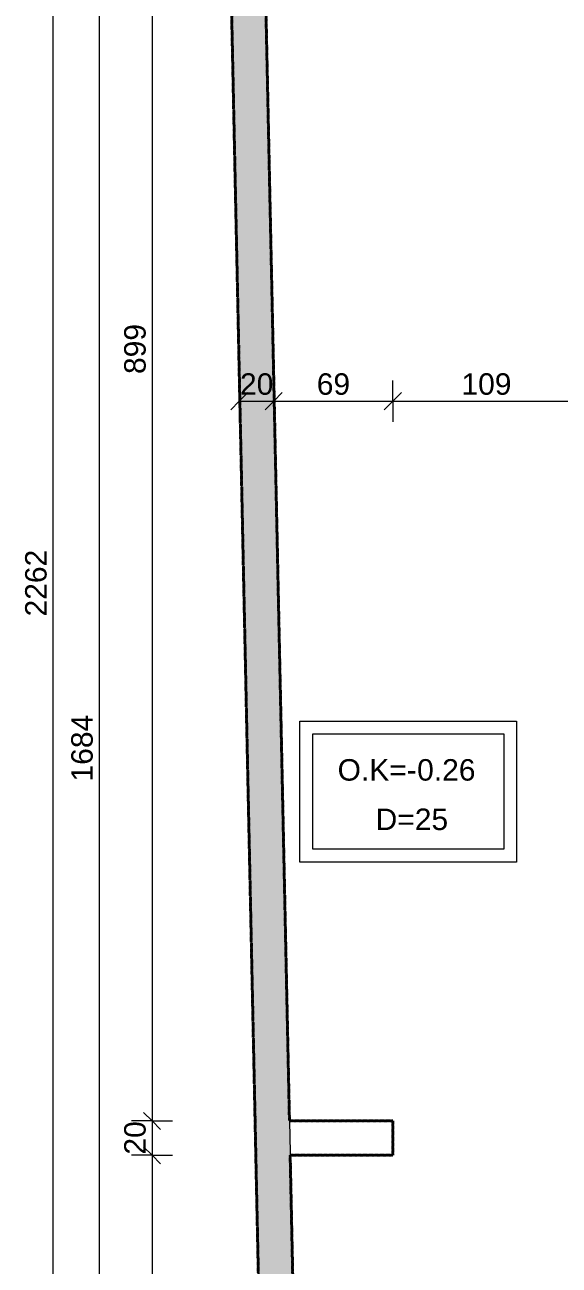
# Model space of a CAD drawing. Header units: centimetres. Extents: x -161 to 2402, y -178 to 2398.
# Drawn here: x -161 to 150, y 734 to 1456 of the extents above; entities that cross this region are included whole.
import ezdxf

# ---------------------------------------------------------------- set-up
doc = ezdxf.new("R2010")
doc.units = ezdxf.units.CM
doc.linetypes.add('Beton Ole', pattern=[0.3, 0.15, -0.15])
for name, color, linetype, lineweight in [('Dimensions', 130, 'Continuous', 9), ('Dimensions-50', 130, 'Continuous', 9), ('Floor Tags', 130, 'Continuous', 9), ('IfcAnnotation', 7, 'Continuous', 18), ('IfcSlab', 7, 'Continuous', 18), ('IfcWall', 7, 'Continuous', 25)]:
    doc.layers.add(name, color=color, linetype=linetype, lineweight=lineweight)
doc.styles.add('Arial', font='arial.ttf', dxfattribs={"height": 12.5})
doc.dimstyles.new('Deng_-_2mm_Arial_1_DIGIT', dxfattribs={"dimscale": 30.48, "dimtxt": 12.753242, "dimasz": 0.328084, "dimexe": 0.393701, "dimexo": 0.0625, "dimgap": 0, "dimtad": 1, "dimdec": 0, "dimzin": 0, "dimdsep": 46, "dimtxsty": 'Arial', "dimblk1": 'OBLIQUE', "dimblk2": 'OBLIQUE', "dimsah": 1, "dimcen": 0.09, "dimazin": 0, "dimtfac": 1, "dimtdec": 4, "dimtix": 1, "dimtmove": 0, "dimatfit": 3, "dimfxl": 0.393701, "dimfxlon": 1, "dimtvp": 1, "dimtolj": 1, "dimtzin": 0, "dimarcsym": 2})

# ---------------------------------------------------------------- blocks, each defined once
blk = doc.blocks.new('TAGFLOOR - D_-1983752-K-21')
at = {"layer": 'Floor Tags'}
for p, q in [((-1.548, -0.773), (-1.548, 0.87)), ((-1.548, 0.87), (0.976, 0.87)), ((0.976, 0.87), (0.976, -0.773)), ((-1.398, 0.72), (0.826, 0.72)), ((-1.398, -0.623), (-1.398, 0.72)), ((0.826, 0.72), (0.826, -0.623)), ((0.826, -0.623), (-1.398, -0.623)), ((0.976, -0.773), (-1.548, -0.773))]:
    blk.add_line(p, q, dxfattribs=at)
blk = doc.blocks.new('DIMBLOCK24-K-21')
at = {"layer": 'Dimensions-50', "transparency": 16777216}
for p, q in [((-87.33, 1716.69), (-92.33, 1721.69)), ((-87.33, 1716.69), (-99.33, 1716.69)), ((-87.33, 1716.69), (-87.33, 817.97)), ((-87.33, 1716.69), (-82.33, 1711.69)), ((-87.33, 1716.69), (-75.33, 1716.69)), ((-87.33, 817.97), (-99.33, 817.97)), ((-87.33, 817.97), (-92.33, 822.97)), ((-87.33, 817.97), (-82.33, 812.97)), ((-87.33, 817.97), (-75.33, 817.97))]:
    blk.add_line(p, q, dxfattribs=at)
at = {"layer": 'Dimensions-50', "color": 0, "transparency": 16777216, "insert": (-103.56, 1252.91), "char_height": 12.5, "width": 34.6103, "attachment_point": 1, "rotation": 90, "line_spacing_factor": 0.941778, "style": 'Arial'}
blk.add_mtext('899', dxfattribs=at)
blk = doc.blocks.new('_Oblique')
at = {"color": 0, "linetype": 'ByBlock', "lineweight": -2}
blk.add_line((-0.5, -0.5), (0.5, 0.5), dxfattribs=at)
blk = doc.blocks.new('DIMBLOCK25-K-21')
at = {"layer": 'Dimensions-50', "transparency": 16777216}
for p, q in [((-87.33, 817.97), (-99.33, 817.97)), ((-87.33, 817.97), (-92.33, 822.97)), ((-87.33, 817.97), (-87.33, 797.97)), ((-87.33, 817.97), (-82.33, 812.97)), ((-87.33, 817.97), (-75.33, 817.97)), ((-87.33, 797.97), (-92.33, 802.97)), ((-87.33, 797.97), (-99.33, 797.97)), ((-87.33, 797.97), (-82.33, 792.97)), ((-87.33, 797.97), (-75.33, 797.97))]:
    blk.add_line(p, q, dxfattribs=at)
at = {"layer": 'Dimensions-50', "color": 0, "transparency": 16777216, "insert": (-103.56, 798.36), "char_height": 12.5, "width": 23.0736, "attachment_point": 1, "rotation": 90, "line_spacing_factor": 0.941778, "style": 'Arial'}
blk.add_mtext('20', dxfattribs=at)
blk = doc.blocks.new('DIMBLOCK26-K-21')
at = {"layer": 'Dimensions-50', "transparency": 16777216}
for p, q in [((-87.33, 797.97), (-92.33, 802.97)), ((-87.33, 797.97), (-99.33, 797.97)), ((-87.33, 797.97), (-87.33, 618.02)), ((-87.33, 797.97), (-82.33, 792.97)), ((-87.33, 797.97), (-75.33, 797.97)), ((-87.33, 618.02), (-92.33, 623.02)), ((-87.33, 618.02), (-99.33, 618.02)), ((-87.33, 618.02), (-82.33, 613.02)), ((-87.33, 618.02), (-75.33, 618.02))]:
    blk.add_line(p, q, dxfattribs=at)
at = {"layer": 'Dimensions-50', "color": 0, "transparency": 16777216, "insert": (-103.56, 693.57), "char_height": 12.5, "width": 34.6103, "attachment_point": 1, "rotation": 90, "line_spacing_factor": 0.941778, "style": 'Arial'}
blk.add_mtext('180', dxfattribs=at)
blk = doc.blocks.new('DIMBLOCK32-K-21')
at = {"layer": 'Dimensions-50', "transparency": 16777216}
for p, q in [((-118.15, 1876.69), (-123.15, 1881.69)), ((-118.15, 1876.69), (-130.15, 1876.69)), ((-118.15, 1876.69), (-118.15, 193.02)), ((-118.15, 1876.69), (-113.15, 1871.69)), ((-118.15, 1876.69), (-106.15, 1876.69)), ((-118.15, 193.02), (-123.15, 198.02)), ((-118.15, 193.02), (-130.15, 193.02)), ((-118.15, 193.02), (-113.15, 188.02)), ((-118.15, 193.02), (-106.15, 193.02))]:
    blk.add_line(p, q, dxfattribs=at)
at = {"layer": 'Dimensions-50', "color": 0, "transparency": 16777216, "insert": (-134.38, 1015.63), "char_height": 12.5, "width": 46.1471, "attachment_point": 1, "rotation": 90, "line_spacing_factor": 0.941778, "style": 'Arial'}
blk.add_mtext('1684', dxfattribs=at)
blk = doc.blocks.new('DIMBLOCK34-K-21')
at = {"layer": 'Dimensions-50', "transparency": 16777216}
for p, q in [((-145.01, 2262.13), (-157.01, 2262.13)), ((-145.01, 2262.13), (-150.01, 2267.13)), ((-145.01, 2262.13), (-145.01, -0.21)), ((-145.01, 2262.13), (-140.01, 2257.13)), ((-145.01, 2262.13), (-133.01, 2262.13)), ((-145.01, -0.21), (-150.01, 4.79)), ((-145.01, -0.21), (-157.01, -0.21)), ((-145.01, -0.21), (-140.01, -5.21)), ((-145.01, -0.21), (-133.01, -0.21))]:
    blk.add_line(p, q, dxfattribs=at)
at = {"layer": 'Dimensions-50', "color": 0, "transparency": 16777216, "insert": (-161.24, 1111.73), "char_height": 12.5, "width": 46.1471, "attachment_point": 1, "rotation": 90, "line_spacing_factor": 0.941778, "style": 'Arial'}
blk.add_mtext('2262', dxfattribs=at)
blk = doc.blocks.new('DIMBLOCK162-K-21')
at = {"layer": 'Dimensions-50', "transparency": 16777216}
for p, q in [((-36.51, 1237.1), (-36.51, 1249.1)), ((-16.51, 1237.1), (-16.51, 1249.1)), ((-36.51, 1237.1), (-41.51, 1232.1)), ((-36.51, 1237.1), (-31.51, 1242.1)), ((-36.51, 1237.1), (-16.51, 1237.1)), ((-36.51, 1237.1), (-36.51, 1225.1)), ((-16.51, 1237.1), (-21.51, 1232.1)), ((-16.51, 1237.1), (-11.51, 1242.1)), ((-16.51, 1237.1), (-16.51, 1225.1))]:
    blk.add_line(p, q, dxfattribs=at)
at = {"layer": 'Dimensions-50', "color": 0, "transparency": 16777216, "insert": (-36.12, 1253.32), "char_height": 12.5, "width": 23.0736, "attachment_point": 1, "line_spacing_factor": 0.941778, "style": 'Arial'}
blk.add_mtext('20', dxfattribs=at)
blk = doc.blocks.new('DIMBLOCK163-K-21')
at = {"layer": 'Dimensions-50', "transparency": 16777216}
for p, q in [((-16.51, 1237.1), (-16.51, 1249.1)), ((52.89, 1237.1), (52.89, 1249.1)), ((-16.51, 1237.1), (-21.51, 1232.1)), ((-16.51, 1237.1), (-11.51, 1242.1)), ((-16.51, 1237.1), (52.89, 1237.1)), ((-16.51, 1237.1), (-16.51, 1225.1)), ((52.89, 1237.1), (47.89, 1232.1)), ((52.89, 1237.1), (57.89, 1242.1)), ((52.89, 1237.1), (52.89, 1225.1))]:
    blk.add_line(p, q, dxfattribs=at)
at = {"layer": 'Dimensions-50', "color": 0, "transparency": 16777216, "insert": (8.58, 1253.32), "char_height": 12.5, "width": 23.0736, "attachment_point": 1, "line_spacing_factor": 0.941778, "style": 'Arial'}
blk.add_mtext('69', dxfattribs=at)
blk = doc.blocks.new('DIMBLOCK164-K-21')
at = {"layer": 'Dimensions-50', "transparency": 16777216}
for p, q in [((52.89, 1237.1), (52.89, 1249.1)), ((161.61, 1237.1), (161.61, 1249.1)), ((52.89, 1237.1), (47.89, 1232.1)), ((52.89, 1237.1), (57.89, 1242.1)), ((52.89, 1237.1), (161.61, 1237.1)), ((52.89, 1237.1), (52.89, 1225.1)), ((161.61, 1237.1), (156.61, 1232.1)), ((161.61, 1237.1), (166.61, 1242.1)), ((161.61, 1237.1), (161.61, 1225.1))]:
    blk.add_line(p, q, dxfattribs=at)
at = {"layer": 'Dimensions-50', "color": 0, "transparency": 16777216, "insert": (92.83, 1253.32), "char_height": 12.5, "width": 34.6103, "attachment_point": 1, "line_spacing_factor": 0.941778, "style": 'Arial'}
blk.add_mtext('109', dxfattribs=at)

msp = doc.modelspace()

# ---------------------------------------------------------------- hatches: boundary and pattern name
at = {"layer": 'IfcWall', "linetype": 'Beton Ole'}
h = msp.add_hatch(dxfattribs=at)
h.set_pattern_fill('FP_1', color=50, style=0, pattern_type=2)
h.set_pattern_definition([(45, (-6099.134, 2162.023), (0.3422397, 7.8404), [6.271, -1.524])])
h.paths.add_polyline_path([(-10, -0.21), (10, 0.21), (-26.35, 1716.69), (-26.67, 1716.69), (-26.67, 1731.69), (-37.45, 2240.9), (-57.48, 2242.07), (-16.31, 297.88)])

# ---------------------------------------------------------------- linework, layer by layer
at = {"layer": 'IfcAnnotation', "color": 250}
for p, q in [((-36.51, 1251.93), (-36.51, 1225.93)), ((-16.51, 1251.93), (-16.51, 1225.93))]:
    msp.add_line(p, q, dxfattribs=at)
at = {"layer": 'IfcSlab', "color": 250}
msp.add_line((-26.35, 1716.69), (5.92, 192.87), dxfattribs=at)
at = {"layer": 'IfcWall', "color": 10, "linetype": 'Beton Ole', "lineweight": 35}
for p, q in [((-10, -0.21), (-57.91, 2262.13)), ((-57.91, 2262.13), (-10, -0.21)), ((-7.32, 817.97), (-37.45, 2240.9)), ((-37.45, 2240.9), (-7.32, 817.97)), ((52.89, 817.97), (-7.32, 817.97)), ((-7.32, 817.97), (52.89, 817.97)), ((52.89, 817.97), (52.89, 797.97)), ((52.89, 797.97), (52.89, 817.97)), ((-3.09, 618.02), (-6.9, 797.97)), ((-6.9, 797.97), (-3.09, 618.02)), ((52.89, 797.97), (-6.9, 797.97)), ((-6.9, 797.97), (52.89, 797.97))]:
    msp.add_line(p, q, dxfattribs=at)

# ---------------------------------------------------------------- block references
at = {"layer": 'Floor Tags', "xscale": 49.99999999999998, "yscale": 49.99999999999998, "zscale": 49.99999999999998}
msp.add_blockref('TAGFLOOR - D_-1983752-K-21', (76.18, 1007.29), dxfattribs=at)

# ---------------------------------------------------------------- dimensions: what is measured, and where the dimension line sits
at = {"layer": 'Dimensions'}
for base, p1, p2, override, picture, middle in [((-145.01, -0.21), (-133.01, 2262.13), (-133.01, -0.21), {"dimpost": '<>', "dimfxl": 2262.342485}, 'DIMBLOCK34-K-21', (-151.39, 1130.96)), ((-118.15, 193.02), (-106.15, 1876.69), (-106.15, 193.02), {"dimpost": '<>', "dimfxl": 1683.664142}, 'DIMBLOCK32-K-21', (-124.53, 1034.86)), ((-87.33, 817.97), (-75.33, 1716.69), (-75.33, 817.97), {"dimpost": '<>', "dimfxl": 898.719547}, 'DIMBLOCK24-K-21', (-93.71, 1267.33)), ((-87.33, 797.97), (-75.33, 817.97), (-75.33, 797.97), {"dimpost": '<>', "dimfxl": 20}, 'DIMBLOCK25-K-21', (-93.71, 807.97)), ((-87.33, 618.02), (-75.33, 797.97), (-75.33, 618.02), {"dimpost": '<>', "dimfxl": 179.950686}, 'DIMBLOCK26-K-21', (-93.71, 707.99))]:
    dim = msp.add_linear_dim(base=base, p1=p1, p2=p2, angle=90, dimstyle='Deng_-_2mm_Arial_1_DIGIT', override=override, dxfattribs=at)
    dim.commit()
    dim.dimension.update_dxf_attribs({"geometry": picture, "text_midpoint": middle})
for base, p1, p2, override, picture, middle in [((-16.51, 1237.1), (-36.51, 1249.1), (-16.51, 1249.1), {"dimpost": '<>', "dimfxl": 20}, 'DIMBLOCK162-K-21', (-26.51, 1243.48)), ((52.89, 1237.1), (-16.51, 1249.1), (52.89, 1225.1), {"dimpost": '<>', "dimfxl": 73.434365}, 'DIMBLOCK163-K-21', (18.19, 1243.48)), ((161.61, 1237.1), (52.89, 1225.1), (161.61, 1249.1), {"dimpost": '<>', "dimfxl": 111.334822}, 'DIMBLOCK164-K-21', (107.25, 1243.48))]:
    dim = msp.add_linear_dim(base=base, p1=p1, p2=p2, dimstyle='Deng_-_2mm_Arial_1_DIGIT', override=override, dxfattribs=at)
    dim.commit()
    dim.dimension.update_dxf_attribs({"geometry": picture, "text_midpoint": middle})

# ---------------------------------------------------------------- next in the draw order: texts
at = {"layer": 'Floor Tags', "color": 7, "char_height": 12.5, "attachment_point": 1, "style": 'Arial', "bg_fill": 3, "box_fill_scale": 1.25, "bg_fill_color": 256, "bg_fill_true_color": 13158600, "bg_fill_transparency": 0}
for s, insert, width in [('O.K=-', (20.71, 1028.64), 56.1181), ('D=', (42.84, 999.86), 27.6582)]:
    msp.add_mtext(s, dxfattribs=dict(at, insert=insert, width=width))

# ---------------------------------------------------------------- next in the draw order: texts
for s, insert, width in [('0.26', (67.02, 1028.64), 40.8861), ('25', (65.66, 999.86), 23.2489)]:
    msp.add_mtext(s, dxfattribs=dict(at, insert=insert, width=width))

doc.saveas('drawing.dxf')
